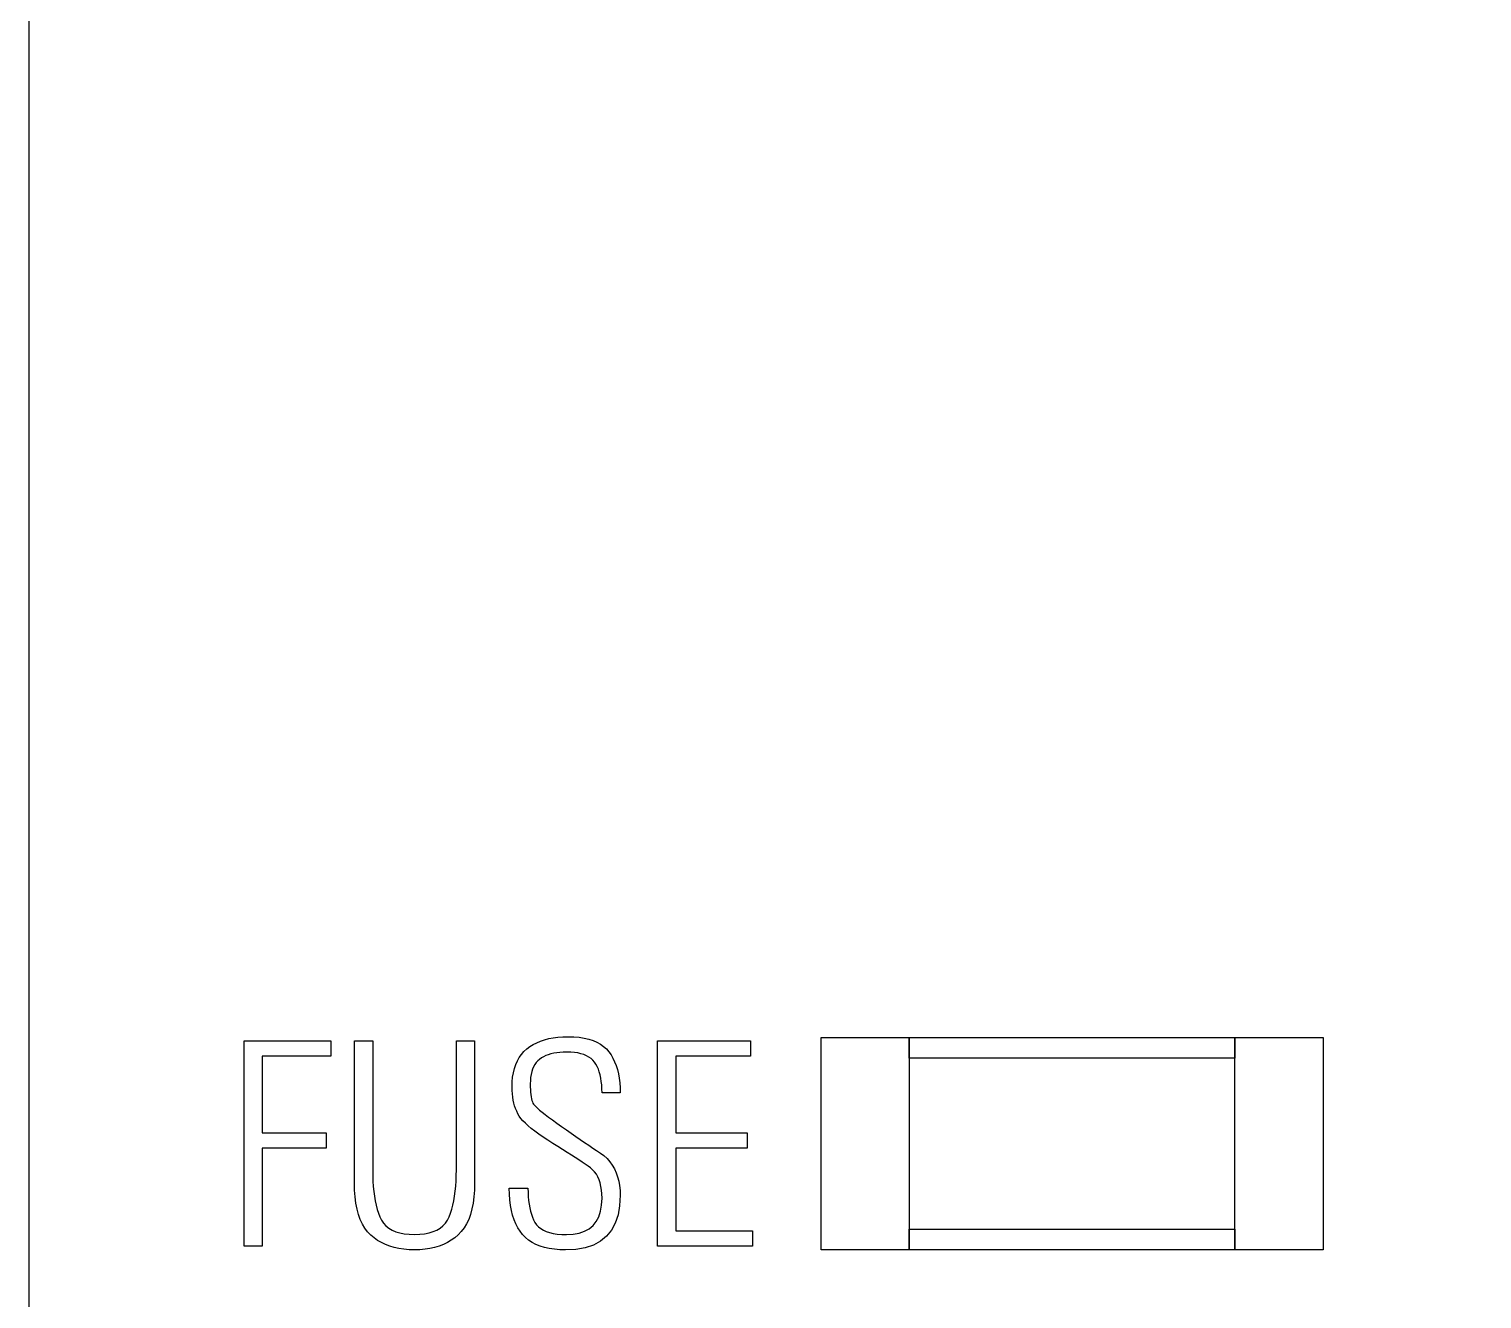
# Model space of a CAD drawing. Header units: inches. Extents: x 0.6 to 61.5, y 0.9 to 41.7.
# Drawn here: x 3.083 to 3.651, y 35.612 to 36.108 of the extents above; entities that cross this region are included whole.
import ezdxf

# ---------------------------------------------------------------- set-up
doc = ezdxf.new("R2010")
doc.units = ezdxf.units.IN
doc.header["$MEASUREMENT"] = 0
doc.layers.add('ARTWORK', color=2, linetype='Continuous')

msp = doc.modelspace()

# ---------------------------------------------------------------- linework, layer by layer
at = {"layer": 'ARTWORK'}
for points in [[(3.08339, 37.13846), (7.21339, 37.13846), (7.21339, 35.20646), (3.08339, 35.20646), (3.08339, 37.13846)], [(3.16733, 35.71311), (3.20122, 35.71311), (3.20122, 35.70711), (3.17444, 35.70711), (3.17444, 35.67711), (3.19933, 35.67711), (3.19933, 35.67112), (3.17444, 35.67112), (3.17444, 35.6329), (3.16733, 35.6329), (3.16733, 35.71311), (3.16733, 35.71311)], [(3.21752, 35.66274), (3.21752, 35.66274), (3.21755, 35.66048), (3.21763, 35.65831), (3.21777, 35.65624), (3.21796, 35.65426), (3.21821, 35.65237), (3.21852, 35.65058), (3.21888, 35.64887), (3.2193, 35.64726), (3.21977, 35.64574), (3.2203, 35.64432), (3.2203, 35.64432), (3.22093, 35.64301), (3.22173, 35.64185), (3.22268, 35.64082), (3.2238, 35.63992), (3.22508, 35.63917), (3.22651, 35.63855), (3.22811, 35.63807), (3.22987, 35.63773), (3.23179, 35.63753), (3.23386, 35.63746), (3.23386, 35.63746), (3.23592, 35.63753), (3.23781, 35.63773), (3.23955, 35.63808), (3.24114, 35.63857), (3.24257, 35.63919), (3.24384, 35.63995), (3.24495, 35.64085), (3.24591, 35.64189), (3.24671, 35.64307), (3.24735, 35.64439), (3.24735, 35.64439), (3.24789, 35.64582), (3.24837, 35.64734), (3.2488, 35.64895), (3.24917, 35.65065), (3.24948, 35.65244), (3.24974, 35.65432), (3.24994, 35.65629), (3.25008, 35.65835), (3.25017, 35.6605), (3.2502, 35.66274), (3.2502, 35.71311), (3.2573, 35.71311), (3.2573, 35.65753), (3.2573, 35.65753), (3.25723, 35.65475), (3.25704, 35.65213), (3.25672, 35.64969), (3.25627, 35.64742), (3.2557, 35.64532), (3.255, 35.64338), (3.25417, 35.64162), (3.25321, 35.64002), (3.25212, 35.63859), (3.25091, 35.63733), (3.25091, 35.63733), (3.24959, 35.63622), (3.24818, 35.63522), (3.24669, 35.63433), (3.24512, 35.63357), (3.24345, 35.63292), (3.24171, 35.63239), (3.23987, 35.63198), (3.23795, 35.63168), (3.23595, 35.6315), (3.23386, 35.63144), (3.23386, 35.63144), (3.23175, 35.6315), (3.22973, 35.63168), (3.22779, 35.63197), (3.22594, 35.63238), (3.22419, 35.6329), (3.22252, 35.63354), (3.22094, 35.6343), (3.21945, 35.63517), (3.21805, 35.63616), (3.21674, 35.63726), (3.21674, 35.63726), (3.21554, 35.63852), (3.21446, 35.63994), (3.21351, 35.64154), (3.21269, 35.6433), (3.21199, 35.64524), (3.21142, 35.64736), (3.21098, 35.64964), (3.21066, 35.6521), (3.21047, 35.65473), (3.21041, 35.65753), (3.21041, 35.71311), (3.21752, 35.71311), (3.21752, 35.66274), (3.21752, 35.66274)], [(3.30704, 35.69278), (3.30704, 35.69278), (3.30701, 35.69434), (3.30692, 35.69582), (3.30677, 35.69721), (3.30657, 35.69853), (3.30631, 35.69976), (3.30599, 35.70092), (3.30561, 35.70199), (3.30517, 35.70298), (3.30467, 35.70389), (3.30412, 35.70472), (3.30412, 35.70472), (3.30348, 35.70547), (3.30275, 35.70615), (3.30191, 35.70674), (3.30098, 35.70725), (3.29995, 35.70768), (3.29882, 35.70804), (3.2976, 35.70831), (3.29627, 35.70851), (3.29485, 35.70863), (3.29333, 35.70867), (3.29333, 35.70867), (3.29194, 35.70864), (3.29063, 35.70855), (3.28938, 35.70841), (3.28821, 35.70821), (3.28711, 35.70796), (3.28607, 35.70765), (3.28511, 35.70728), (3.28421, 35.70685), (3.28339, 35.70637), (3.28263, 35.70583), (3.28263, 35.70583), (3.28195, 35.70523), (3.28134, 35.70455), (3.2808, 35.70379), (3.28033, 35.70294), (3.27993, 35.70202), (3.27961, 35.70102), (3.27936, 35.69994), (3.27918, 35.69879), (3.27907, 35.69755), (3.27904, 35.69624), (3.27904, 35.69624), (3.27905, 35.69506), (3.27909, 35.69397), (3.27915, 35.69296), (3.27924, 35.69204), (3.27936, 35.69121), (3.2795, 35.69046), (3.27966, 35.6898), (3.27986, 35.68922), (3.28007, 35.68873), (3.28031, 35.68832), (3.28031, 35.68832), (3.28066, 35.6879), (3.28116, 35.68739), (3.28184, 35.68677), (3.28268, 35.68605), (3.28369, 35.68524), (3.28487, 35.68432), (3.28621, 35.68331), (3.28773, 35.68219), (3.28941, 35.68098), (3.29126, 35.67967), (3.29126, 35.67967), (3.29316, 35.67832), (3.29501, 35.67702), (3.29681, 35.67577), (3.29855, 35.67456), (3.30023, 35.6734), (3.30186, 35.67228), (3.30343, 35.67121), (3.30495, 35.67019), (3.30641, 35.66921), (3.30781, 35.66828), (3.30781, 35.66828), (3.30902, 35.66711), (3.31009, 35.66585), (3.31104, 35.66451), (3.31187, 35.66308), (3.31256, 35.66157), (3.31313, 35.65998), (3.31358, 35.6583), (3.31389, 35.65653), (3.31408, 35.65468), (3.31415, 35.65275), (3.31415, 35.65275), (3.31393, 35.6487), (3.31329, 35.64508), (3.31223, 35.64188), (3.31073, 35.63911), (3.30881, 35.63677), (3.30647, 35.63485), (3.30369, 35.63336), (3.30049, 35.6323), (3.29687, 35.63166), (3.29281, 35.63144), (3.29281, 35.63144), (3.29056, 35.6315), (3.28844, 35.63168), (3.28645, 35.63198), (3.28458, 35.6324), (3.28284, 35.63295), (3.28123, 35.63361), (3.27975, 35.63439), (3.27839, 35.63529), (3.27715, 35.63631), (3.27605, 35.63746), (3.27605, 35.63746), (3.27506, 35.63872), (3.27417, 35.6401), (3.27338, 35.6416), (3.2727, 35.64323), (3.27212, 35.64497), (3.27165, 35.64685), (3.27129, 35.64884), (3.27102, 35.65096), (3.27087, 35.65319), (3.27081, 35.65555), (3.27815, 35.65555), (3.27815, 35.65555), (3.27817, 35.65386), (3.27826, 35.65225), (3.27839, 35.65071), (3.27858, 35.64925), (3.27883, 35.64788), (3.27912, 35.64658), (3.27948, 35.64536), (3.27989, 35.64421), (3.28035, 35.64315), (3.28087, 35.64217), (3.28087, 35.64217), (3.28148, 35.64127), (3.28223, 35.64047), (3.28312, 35.63976), (3.28414, 35.63915), (3.2853, 35.63863), (3.2866, 35.63821), (3.28803, 35.63788), (3.2896, 35.63765), (3.2913, 35.6375), (3.29315, 35.63746), (3.29315, 35.63746), (3.29579, 35.6376), (3.29815, 35.63802), (3.30023, 35.63873), (3.30204, 35.63972), (3.30357, 35.641), (3.30481, 35.64255), (3.30579, 35.6444), (3.30648, 35.64653), (3.3069, 35.64894), (3.30704, 35.65164), (3.30704, 35.65164), (3.30699, 35.65327), (3.30686, 35.65481), (3.30663, 35.65624), (3.30632, 35.65757), (3.30591, 35.6588), (3.30542, 35.65993), (3.30483, 35.66096), (3.30416, 35.66188), (3.30339, 35.6627), (3.30254, 35.66342), (3.30254, 35.66342), (3.30158, 35.66411), (3.30051, 35.66486), (3.29932, 35.66567), (3.29802, 35.66654), (3.2966, 35.66747), (3.29507, 35.66846), (3.29343, 35.6695), (3.29167, 35.67061), (3.2898, 35.67177), (3.28781, 35.673), (3.28781, 35.673), (3.28584, 35.67424), (3.28402, 35.67544), (3.28234, 35.6766), (3.28082, 35.67773), (3.27944, 35.67882), (3.27821, 35.67987), (3.27712, 35.68088), (3.27619, 35.68186), (3.2754, 35.6828), (3.27476, 35.68371), (3.27476, 35.68371), (3.27422, 35.68462), (3.27374, 35.68559), (3.27331, 35.6866), (3.27294, 35.68766), (3.27263, 35.68876), (3.27238, 35.68992), (3.27218, 35.69112), (3.27204, 35.69238), (3.27195, 35.69368), (3.27192, 35.69503), (3.27192, 35.69503), (3.27198, 35.69699), (3.27215, 35.69885), (3.27244, 35.7006), (3.27284, 35.70225), (3.27336, 35.70379), (3.27399, 35.70522), (3.27474, 35.70655), (3.2756, 35.70777), (3.27658, 35.70888), (3.27767, 35.70989), (3.27767, 35.70989), (3.27887, 35.7108), (3.28016, 35.71161), (3.28154, 35.71233), (3.28302, 35.71295), (3.28459, 35.71347), (3.28625, 35.7139), (3.288, 35.71424), (3.28985, 35.71448), (3.29178, 35.71462), (3.29381, 35.71467), (3.29381, 35.71467), (3.29605, 35.71461), (3.29814, 35.71443), (3.30008, 35.71414), (3.30189, 35.71373), (3.30355, 35.7132), (3.30507, 35.71255), (3.30645, 35.71178), (3.30768, 35.7109), (3.30878, 35.7099), (3.30973, 35.70878), (3.30973, 35.70878), (3.31057, 35.70756), (3.31132, 35.70625), (3.31198, 35.70486), (3.31256, 35.70339), (3.31304, 35.70183), (3.31344, 35.70019), (3.31375, 35.69846), (3.31397, 35.69665), (3.3141, 35.69476), (3.31415, 35.69278), (3.30704, 35.69278), (3.30704, 35.69278)], [(3.36503, 35.71311), (3.36503, 35.70711), (3.33581, 35.70711), (3.33581, 35.67711), (3.3637, 35.67711), (3.3637, 35.67112), (3.33581, 35.67112), (3.33581, 35.63889), (3.36582, 35.63889), (3.36582, 35.6329), (3.3287, 35.6329), (3.3287, 35.71311), (3.36503, 35.71311), (3.36503, 35.71311)], [(3.39256, 35.71434), (3.42699, 35.71434), (3.42699, 35.63142), (3.39256, 35.63142), (3.39256, 35.71434), (3.39256, 35.71434)], [(3.42699, 35.71434), (3.55406, 35.71434), (3.55406, 35.70632), (3.42699, 35.70632), (3.42699, 35.71434), (3.42699, 35.71434)], [(3.55407, 35.71434), (3.58853, 35.71434), (3.58853, 35.63142), (3.55407, 35.63142), (3.55407, 35.71434), (3.55407, 35.71434)], [(3.42699, 35.63949), (3.55406, 35.63949), (3.55406, 35.63144), (3.42699, 35.63144), (3.42699, 35.63949), (3.42699, 35.63949)]]:
    msp.add_lwpolyline(points, dxfattribs=at)

doc.saveas('drawing.dxf')
